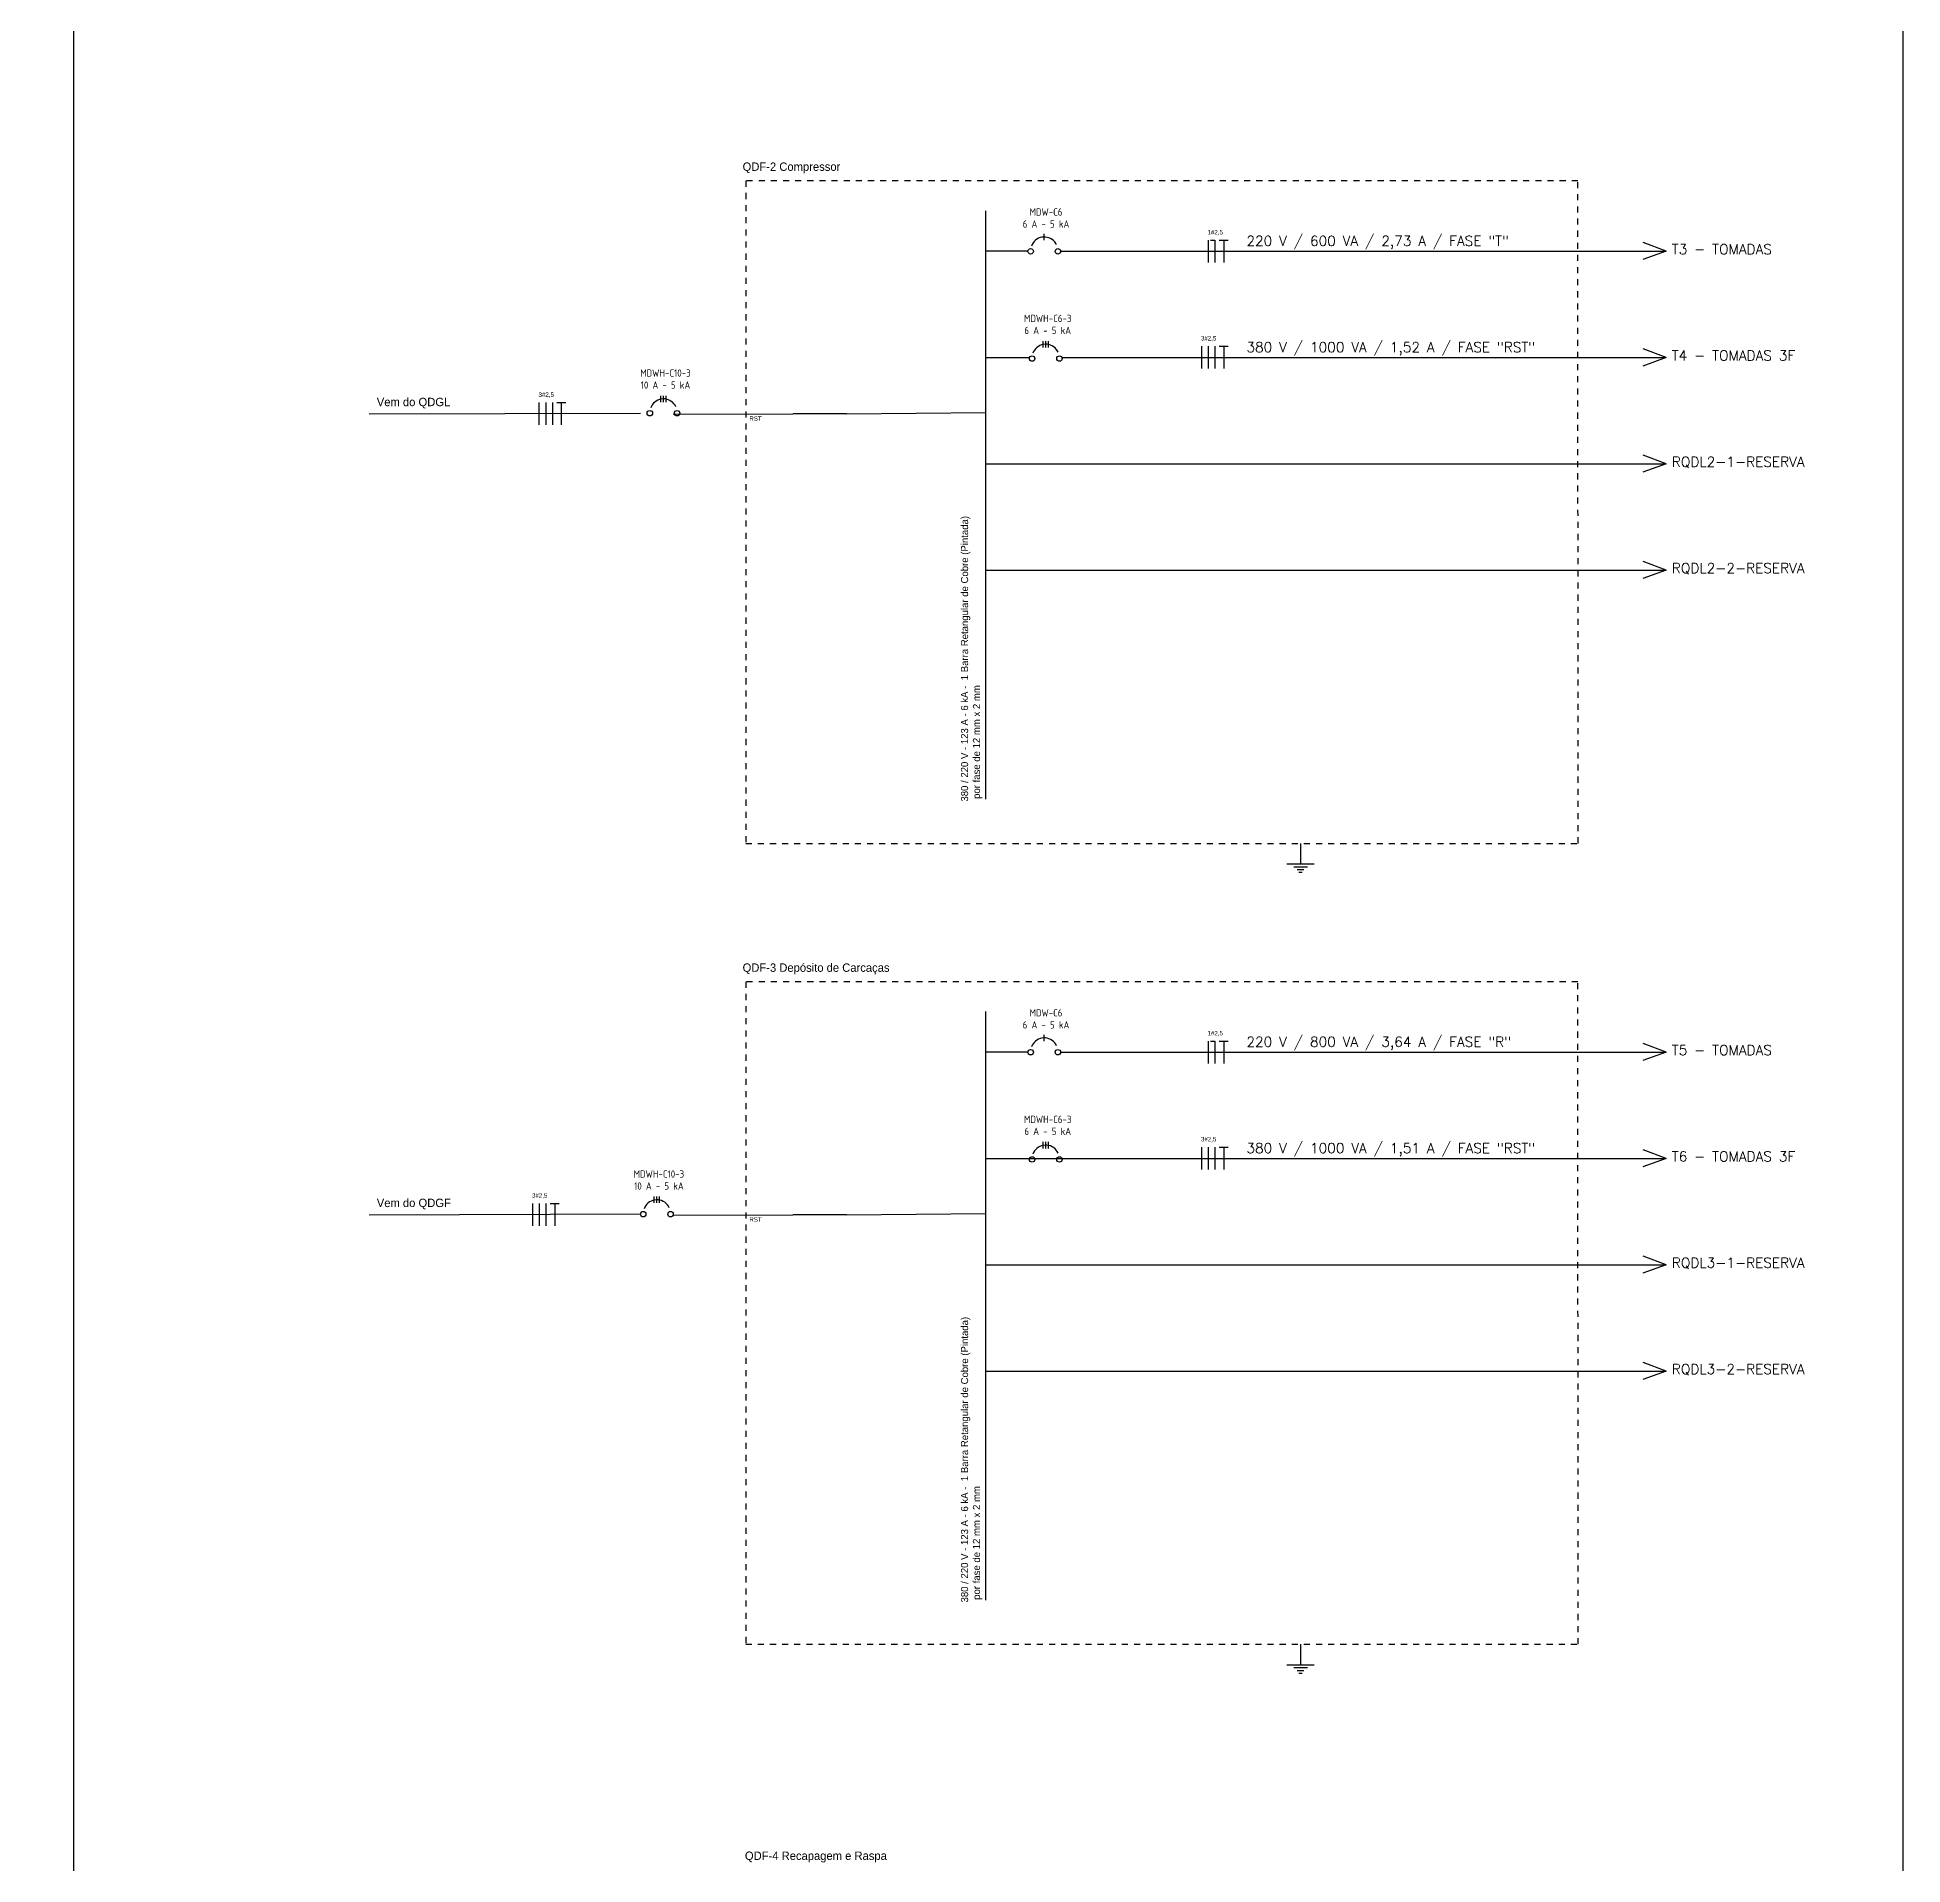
# Model space of a CAD drawing. Extents: x 196 to 487, y -28 to 149.
# Drawn here: x 390.48 to 421.22, y 78.11 to 108.23 of the extents above; entities that cross this region are included whole.
import ezdxf

# ---------------------------------------------------------------- set-up
doc = ezdxf.new("R2010")
doc.units = 0
doc.header["$MEASUREMENT"] = 0
doc.linetypes.add('DASHED2', pattern=[0.375, 0.25, -0.125])
for name, color, linetype in [('DIAGRAMAS', 254, 'CONTINUOUS'), ('UNIFILAR DESENHO', 50, 'CONTINUOUS'), ('UNIFILAR TEXTO', 7, 'CONTINUOUS'), ('UNIFILAR-TEXTO', 7, 'CONTINUOUS')]:
    doc.layers.add(name, color=color, linetype=linetype)
doc.styles.add('ARIAL', font='arial.ttf')
doc.styles.add('ROMANS', font='romans')

msp = doc.modelspace()

# ---------------------------------------------------------------- linework, layer by layer
at = {"layer": 'DIAGRAMAS'}
msp.add_line((391.081, -27.952), (391.081, 136.193), dxfattribs=at)
msp.add_lwpolyline([(360.94, 147.413), (421.222, 147.413), (421.222, -27.952), (360.94, -27.952)], close=True, dxfattribs=at)
at = {"layer": 'UNIFILAR DESENHO', "linetype": 'DASHED2', "ltscale": 0.05}
for p, q in [((415.868, 105.862), (402.153, 105.862)), ((402.153, 105.862), (402.153, 94.941)), ((415.873, 94.941), (415.868, 105.862)), ((402.153, 94.941), (415.873, 94.941)), ((415.868, 92.659), (402.153, 92.659)), ((402.153, 92.659), (402.153, 81.738)), ((415.873, 81.738), (415.868, 92.659)), ((402.153, 81.738), (415.873, 81.738))]:
    msp.add_line(p, q, dxfattribs=at)
at = {"layer": 'UNIFILAR DESENHO'}
for p, q in [((406.109, 95.668), (406.109, 105.37)), ((407.074, 104.884), (407.074, 104.989)), ((409.774, 104.883), (409.774, 104.515)), ((409.811, 104.883), (409.885, 104.883)), ((409.885, 104.883), (409.885, 104.515)), ((409.958, 104.883), (410.105, 104.883)), ((410.031, 104.883), (410.031, 104.515)), ((417.323, 104.703), (416.944, 104.844)), ((406.804, 104.703), (406.109, 104.703)), ((407.344, 104.703), (417.323, 104.703)), ((417.323, 104.703), (416.938, 104.563)), ((407.054, 103.117), (407.054, 103.222)), ((407.099, 103.117), (407.099, 103.222)), ((407.144, 103.117), (407.144, 103.222)), ((409.664, 103.135), (409.664, 102.767)), ((409.774, 103.135), (409.774, 102.767)), ((409.885, 103.135), (409.885, 102.767)), ((409.958, 103.135), (410.105, 103.135)), ((410.031, 103.135), (410.031, 102.767)), ((417.323, 102.951), (416.944, 103.091)), ((406.109, 102.951), (406.832, 102.951)), ((407.365, 102.951), (417.323, 102.951)), ((417.323, 102.951), (416.938, 102.81)), ((398.746, 102.206), (398.746, 101.838)), ((398.857, 102.206), (398.857, 101.838)), ((398.967, 102.206), (398.967, 101.838)), ((399.041, 102.206), (399.188, 102.206)), ((399.114, 102.206), (399.114, 101.838)), ((400.753, 102.216), (400.753, 102.321)), ((400.798, 102.216), (400.798, 102.321)), ((400.843, 102.216), (400.843, 102.321)), ((395.948, 102.022), (400.421, 102.035)), ((400.957, 102.014), (402.932, 102.022)), ((403.816, 102.022), (402.935, 102.021)), ((403.816, 102.022), (406.109, 102.043)), ((406.109, 101.198), (417.323, 101.198)), ((417.323, 101.198), (416.938, 101.058)), ((417.323, 101.198), (416.944, 101.339)), ((406.109, 99.446), (417.323, 99.446)), ((417.323, 99.446), (416.938, 99.305)), ((417.323, 99.446), (416.944, 99.586)), ((411.298, 94.941), (411.298, 94.601)), ((411.073, 94.601), (411.523, 94.601)), ((411.185, 94.556), (411.41, 94.556)), ((411.241, 94.511), (411.354, 94.511)), ((411.269, 94.466), (411.326, 94.466)), ((406.109, 82.466), (406.109, 92.167)), ((407.074, 91.681), (407.074, 91.786)), ((409.774, 91.681), (409.774, 91.313)), ((409.811, 91.681), (409.885, 91.681)), ((409.885, 91.681), (409.885, 91.313)), ((409.958, 91.681), (410.105, 91.681)), ((410.031, 91.681), (410.031, 91.313)), ((417.323, 91.501), (416.944, 91.641)), ((406.804, 91.501), (406.109, 91.501)), ((407.344, 91.501), (417.323, 91.501)), ((417.323, 91.501), (416.938, 91.36)), ((407.054, 89.914), (407.054, 90.019)), ((407.099, 89.914), (407.099, 90.019)), ((407.144, 89.914), (407.144, 90.019)), ((409.664, 89.933), (409.664, 89.564)), ((409.774, 89.933), (409.774, 89.564)), ((409.885, 89.933), (409.885, 89.564)), ((409.958, 89.933), (410.105, 89.933)), ((410.031, 89.933), (410.031, 89.564)), ((417.323, 89.748), (416.944, 89.889)), ((406.109, 89.748), (417.323, 89.748)), ((417.323, 89.748), (416.938, 89.608)), ((398.639, 89.003), (398.639, 88.635)), ((398.749, 89.003), (398.749, 88.635)), ((398.859, 89.003), (398.859, 88.635)), ((398.933, 89.003), (399.08, 89.003)), ((399.006, 89.003), (399.006, 88.635)), ((400.645, 89.013), (400.645, 89.118)), ((400.69, 89.013), (400.69, 89.118)), ((400.735, 89.013), (400.735, 89.118)), ((395.948, 88.819), (400.421, 88.833)), ((400.957, 88.811), (402.932, 88.819)), ((403.816, 88.819), (402.935, 88.818)), ((403.816, 88.819), (406.109, 88.841)), ((406.109, 87.996), (417.323, 87.996)), ((417.323, 87.996), (416.938, 87.855)), ((417.323, 87.996), (416.944, 88.136)), ((406.109, 86.243), (417.323, 86.243)), ((417.323, 86.243), (416.938, 86.103)), ((417.323, 86.243), (416.944, 86.384)), ((411.298, 81.738), (411.298, 81.399)), ((411.073, 81.399), (411.523, 81.399)), ((411.185, 81.354), (411.41, 81.354)), ((411.241, 81.309), (411.354, 81.309)), ((411.269, 81.264), (411.326, 81.264))]:
    msp.add_line(p, q, dxfattribs=at)
for points in [[(407.278, 104.806), (407.264, 104.832), (407.246, 104.856), (407.226, 104.877), (407.203, 104.896), (407.178, 104.911), (407.151, 104.923), (407.123, 104.931), (407.094, 104.935), (407.064, 104.936), (407.035, 104.933), (407.006, 104.926), (406.979, 104.915), (406.953, 104.901), (406.93, 104.884), (406.908, 104.863), (406.89, 104.84), (406.875, 104.815), (406.863, 104.788)], [(407.302, 103.039), (407.288, 103.065), (407.271, 103.089), (407.251, 103.11), (407.228, 103.128), (407.202, 103.144), (407.175, 103.156), (407.147, 103.164), (407.118, 103.168), (407.089, 103.169), (407.059, 103.166), (407.031, 103.159), (407.003, 103.148), (406.978, 103.134), (406.954, 103.116), (406.933, 103.096), (406.914, 103.073), (406.899, 103.048), (406.887, 103.021)], [(401.002, 102.138), (400.988, 102.164), (400.97, 102.188), (400.95, 102.209), (400.927, 102.227), (400.902, 102.243), (400.875, 102.255), (400.847, 102.263), (400.818, 102.267), (400.788, 102.268), (400.759, 102.265), (400.73, 102.258), (400.703, 102.247), (400.677, 102.233), (400.653, 102.215), (400.632, 102.195), (400.614, 102.172), (400.599, 102.147), (400.587, 102.12)], [(407.278, 91.604), (407.264, 91.63), (407.246, 91.653), (407.226, 91.675), (407.203, 91.693), (407.178, 91.708), (407.151, 91.72), (407.123, 91.728), (407.094, 91.733), (407.064, 91.734), (407.035, 91.73), (407.006, 91.723), (406.979, 91.713), (406.953, 91.699), (406.93, 91.681), (406.908, 91.661), (406.89, 91.638), (406.875, 91.613), (406.863, 91.586)], [(407.302, 89.837), (407.288, 89.863), (407.271, 89.886), (407.251, 89.908), (407.228, 89.926), (407.202, 89.941), (407.175, 89.953), (407.147, 89.961), (407.118, 89.966), (407.089, 89.966), (407.059, 89.963), (407.031, 89.956), (407.003, 89.946), (406.978, 89.931), (406.954, 89.914), (406.933, 89.894), (406.914, 89.871), (406.899, 89.846), (406.887, 89.819)], [(400.894, 88.935), (400.88, 88.961), (400.863, 88.985), (400.842, 89.006), (400.819, 89.025), (400.794, 89.04), (400.767, 89.052), (400.739, 89.06), (400.71, 89.064), (400.68, 89.065), (400.651, 89.062), (400.623, 89.055), (400.595, 89.044), (400.569, 89.03), (400.546, 89.013), (400.524, 88.992), (400.506, 88.969), (400.491, 88.944), (400.479, 88.917)]]:
    msp.add_lwpolyline(points, dxfattribs=at)
for centre in [(406.849, 104.7), (407.299, 104.7), (406.874, 102.933), (407.324, 102.933), (400.573, 102.032), (401.023, 102.032), (406.849, 91.498), (407.299, 91.498), (406.874, 89.731), (407.324, 89.731), (400.465, 88.829), (400.915, 88.829)]:
    msp.add_circle(centre, 0.045, dxfattribs=at)

# ---------------------------------------------------------------- texts
at = {"layer": 'UNIFILAR TEXTO', "attachment_point": 1}
for s, insert, char_height, width in [('QDF-2 Compressor', (402.102, 106.165), 0.13807, 2.67018), ('\\A1;\\pxqc;1#2,5', (409.604, 105.052), 0.07364, 0.57532), ('\\A1;3#2,5', (409.656, 103.304), 0.0736, 0.57532), ('\\A1;3#2,5', (398.739, 102.375), 0.0736, 0.57532), ('QDF-3 Depósito de Carcaças', (402.102, 92.962), 0.13807, 4.18815), ('\\A1;\\pxqc;1#2,5', (409.604, 91.849), 0.07364, 0.57532), ('\\A1;3#2,5', (409.656, 90.102), 0.0736, 0.57532), ('\\A1;3#2,5', (398.631, 89.172), 0.0736, 0.57532), ('QDF-4 Recapagem e Raspa', (402.14, 78.322), 0.13807, 4.18815)]:
    msp.add_mtext(s, dxfattribs=dict(at, insert=insert, char_height=char_height, width=width))
at = {"layer": 'UNIFILAR TEXTO', "char_height": 0.1189, "width": 2.25774, "attachment_point": 8, "line_spacing_factor": 0.6, "style": 'ARIAL'}
for s, insert in [('\\pxsm1;{\\Fisocp|c0;MDW-C6\\P\\Fisocp2|c0;6 A - 5 kA}', (407.103, 105.091)), ('\\pxsm1;{\\Fisocp|c0;MDWH-C6-3\\P\\Fisocp2|c0;6 A - 5 kA}', (407.131, 103.337)), ('\\pxsm1;{\\Fisocp|c0;MDWH-C10-3\\P\\Fisocp2|c0;10 A - 5 kA}', (400.831, 102.436)), ('\\pxsm1;{\\Fisocp|c0;MDW-C6\\P\\Fisocp2|c0;6 A - 5 kA}', (407.103, 91.889)), ('\\pxsm1;{\\Fisocp|c0;MDWH-C6-3\\P\\Fisocp2|c0;6 A - 5 kA}', (407.131, 90.134)), ('\\pxsm1;{\\Fisocp|c0;MDWH-C10-3\\P\\Fisocp2|c0;10 A - 5 kA}', (400.723, 89.233))]:
    msp.add_mtext(s, dxfattribs=dict(at, insert=insert))
at = {"layer": 'UNIFILAR TEXTO', "attachment_point": 1}
for s, insert, char_height in [('Vem do QDGL', (396.073, 102.286), 0.13807), ('RST', (402.213, 101.98), 0.0736), ('RST', (402.213, 101.98), 0.0736), ('Vem do QDGF', (396.073, 89.084), 0.13807), ('RST', (402.213, 88.778), 0.0736), ('RST', (402.213, 88.778), 0.0736)]:
    msp.add_mtext(s, dxfattribs=dict(at, insert=insert, char_height=char_height))
at = {"layer": 'UNIFILAR TEXTO', "char_height": 0.117899, "attachment_point": 1, "rotation": 90}
for insert in [(405.701, 95.63), (405.701, 82.428)]:
    msp.add_mtext('\\A1;380 / 220 V - 123 A - 6 kA - {\\A0;\\fArial|b0|i0|c0|p34; \\Ftxt|c0;1 Barra Retangular de Cobre (Pintada)\\P por fase de 12 mm x 2 mm}', dxfattribs=dict(at, insert=insert))
at = {"layer": 'UNIFILAR-TEXTO', "char_height": 0.16522, "attachment_point": 1, "style": 'ROMANS'}
for s, insert, width in [('220 V / 600 VA / 2,73 A / FASE "T"', (410.406, 104.955), 5.39319), ('T3 - TOMADAS', (417.417, 104.818), 2.7501), ('380 V / 1000 VA / 1,52 A / FASE "RST"', (410.406, 103.203), 5.92395), ('T4 - TOMADAS 3F', (417.417, 103.066), 2.58309), ('RQDL2-1-RESERVA', (417.417, 101.313), 1.74808), ('RQDL2-2-RESERVA', (417.417, 99.561), 1.74808), ('220 V / 800 VA / 3,64 A / FASE "R"', (410.406, 91.753), 5.39319), ('T5 - TOMADAS', (417.417, 91.616), 2.71175), ('380 V / 1000 VA / 1,51 A / FASE "RST"', (410.406, 90), 5.76952), ('T6 - TOMADAS 3F', (417.417, 89.863), 2.53605), ('RQDL3-1-RESERVA', (417.417, 88.111), 1.74808), ('RQDL3-2-RESERVA', (417.417, 86.358), 1.74808)]:
    msp.add_mtext(s, dxfattribs=dict(at, insert=insert, width=width))

doc.saveas('drawing.dxf')
